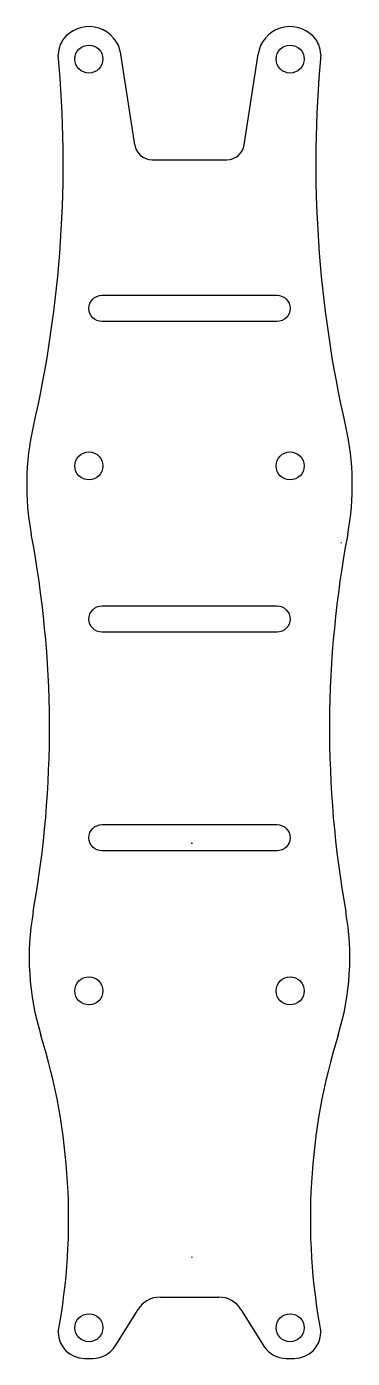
# Model space of a CAD drawing. Header units: millimetres. Extents: x -19 to 19, y -72 to 80.
import ezdxf

# ---------------------------------------------------------------- set-up
doc = ezdxf.new("R2010")
doc.units = ezdxf.units.MM
doc.layers.get('0').update_dxf_attribs({"linetype": 'CONTINUOUS'})

msp = doc.modelspace()

# ---------------------------------------------------------------- linework, layer by layer
for p, q in [((-6.26, 66.7), (-7.84, 77.06)), ((6.26, 66.7), (7.84, 77.06)), ((-4.28, 65), (4.28, 65)), ((17.36, 21.21), (17.31, 21.21)), ((0.27, -13.19), (0.27, -13.08)), ((0.27, -13.08), (0.27, -13.19)), ((0.27, -60.38), (0.27, -60.49)), ((0.27, -60.49), (0.27, -60.38)), ((-3.34, -65), (3.34, -65)), ((-8.49, -70.59), (-5.88, -66.41)), ((5.88, -66.41), (8.49, -70.59)), ((-12, -72), (-11.04, -72)), ((11.04, -72), (12, -72))]:
    msp.add_line(p, q)
for points in [[(10, 49.5, -1), (10, 46.5), (-10, 46.5, -1), (-10, 49.5)], [(10, 14, -1), (10, 11), (-10, 11, -1), (-10, 14)], [(10, -11, -1), (10, -14), (-10, -14, -1), (-10, -11)]]:
    msp.add_lwpolyline(points, format="xyb", close=True)
for centre in [(-11.5, 76.5), (11.5, 76.5), (-11.5, 30), (11.5, 30), (-11.5, -30), (11.5, -30), (-11.5, -68.5), (11.5, -68.5)]:
    msp.add_circle(centre, 1.6)
for centre, radius, start, end in [((-11.5, 76.5), 3.71, 8.6535, 135), ((11.5, 76.5), 3.71, 45, 171.3465), ((-12, 77), 3, 135, 180), ((12, 77), 3, 0, 45), ((-149.34, 64.67), 134.91, -12.9236, 5.2433), ((149.34, 64.67), 134.91, 174.7567, 192.9236), ((-4.28, 67), 2, 188.6535, 270), ((4.28, 67), 2, 270, 351.3465), ((11.39, 27.79), 30, 167.0764, 190.7412), ((-11.39, 27.79), 30, -10.7412, 12.9236), ((-135.12, 0), 119.12, -10.1182, 10.7412), ((135.12, 0), 119.12, 169.2588, 190.1182), ((11.68, -26.2), 30, 169.8818, 197.1747), ((-11.68, -26.2), 30, -17.1747, 10.1182), ((-84.91, -56.05), 71.1, -10.4921, 17.1747), ((84.91, -56.05), 71.1, 162.8253, 190.4921), ((-3.34, -68), 3, 90, 147.9946), ((3.34, -68), 3, 32.0054, 90), ((-12, -69), 3, 180, 270), ((12, -69), 3, -90, 0), ((-11.04, -69), 3, 270, 327.9946), ((11.04, -69), 3, 212.0054, 270)]:
    msp.add_arc(centre, radius, start, end)

doc.saveas('drawing.dxf')
